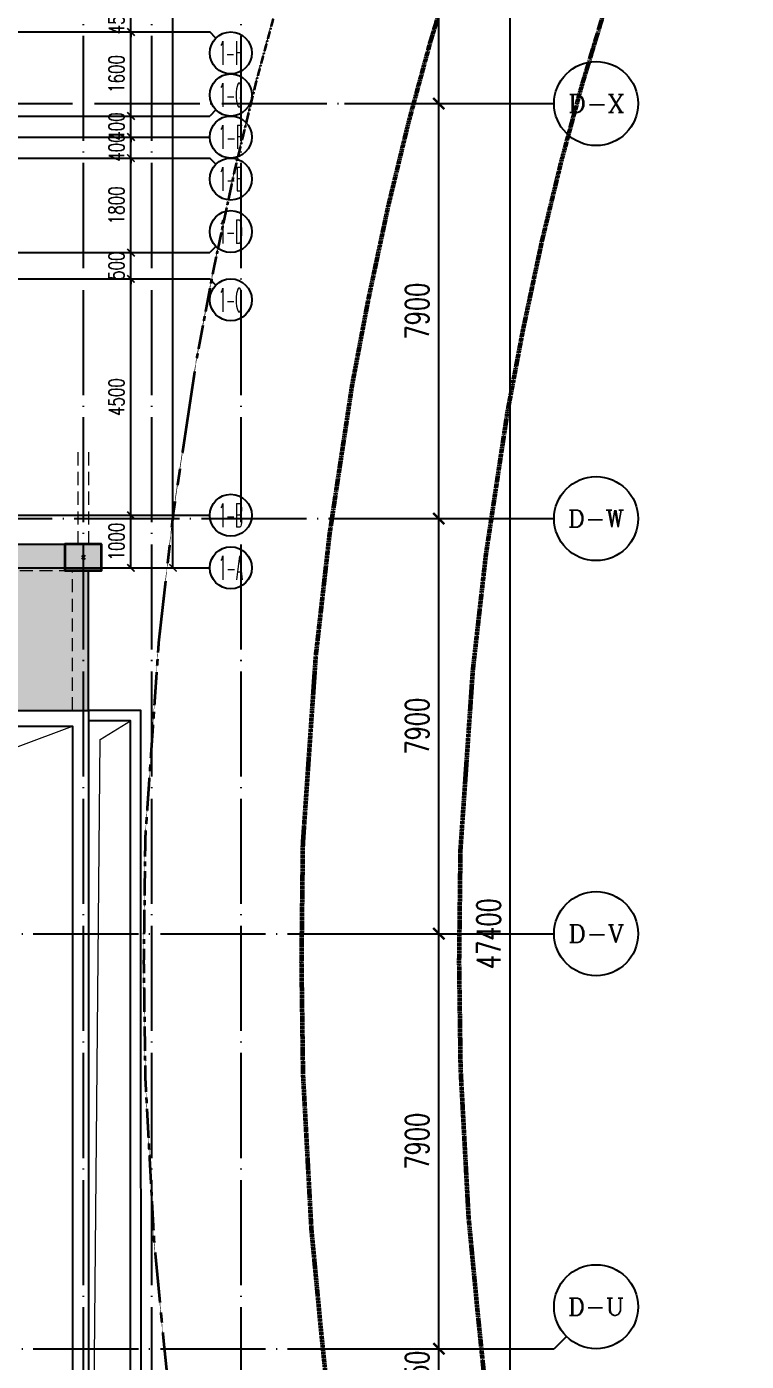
# Model space of a CAD drawing. Header units: millimetres. Extents: x 1089227 to 13101469, y 618865 to 10240562.
# Drawn here: x 2867806 to 2881501, y 4905873 to 4931275 of the extents above; entities that cross this region are included whole.
import ezdxf
from ezdxf.enums import TextEntityAlignment as Align

# ---------------------------------------------------------------- set-up
doc = ezdxf.new("R2010")
doc.units = ezdxf.units.MM
doc.header["$LTSCALE"] = 1000
doc.header["$PDMODE"] = 3
doc.header["$PDSIZE"] = 200
for name, pattern in [('A09-G-CTRL-用地红线+建筑退线_设计区$0$A02-G-MAIN-用地红线+退线_设计区$0$Redline1', [20, 10, -2, 2, -2, 2, -2]), ('A09-G-CTRL-用地红线+建筑退线_设计区$0$Controlline1', [12.8, 8, -1.6, 1.6, -1.6]), ('DOTE', [2.42, 2, -0.2, 0.02, -0.2]), ('HIDDEN', [0.375, 0.25, -0.125])]:
    doc.linetypes.add(name, pattern=pattern)
doc.layers.get('0').update_dxf_attribs({"linetype": 'CONTINUOUS'})
doc.layers.get('Defpoints').update_dxf_attribs({"linetype": 'CONTINUOUS'})
for name, color, linetype in [('.', 3, 'CONTINUOUS'), ('AXIS', 3, 'CONTINUOUS'), ('AXIS_TEXT', 7, 'CONTINUOUS'), ('DOTE', 1, 'DOTE'), ('LWK-轴线-编号', 7, 'CONTINUOUS'), ('PUB_DIM', 3, 'CONTINUOUS'), ('WALL-POOL', 31, 'CONTINUOUS'), ('单形心', 4, 'CONTINUOUS'), ('降板范围', 7, 'CONTINUOUS')]:
    doc.layers.add(name, color=color, linetype=linetype)
for name, color, linetype, lineweight in [('A09-G-CTRL-用地红线+建筑退线_设计区$0$Z-REDL(用地红线)', 10, 'CONTINUOUS', 60), ('A09-G-CTRL-用地红线+建筑退线_设计区$0$Z-REDL-CTRL(建筑控制线)', 40, 'CONTINUOUS', 35), ('S-BEAM-DASH', 4, 'HIDDEN', 0), ('S-COLU', 30, 'CONTINUOUS', 0), ('S-HOLE', 11, 'CONTINUOUS', 0)]:
    doc.layers.add(name, color=color, linetype=linetype, lineweight=lineweight)
doc.styles.add('_TCH_AXIS', font='COMPLEX', dxfattribs={"bigfont": 'AllInOneBig.shx'})
doc.styles.add('_TCH_DIM_T3', font='SIMPLEX', dxfattribs={"width": 0.705882, "bigfont": 'AllInOneBig.shx'})
doc.styles.add('COMPLEX', font='COMPLEX', dxfattribs={"bigfont": 'AllInOneBig.shx'})
doc.dimstyles.new('_TCH_ARCH&&100', dxfattribs={"dimtxt": 297.5, "dimasz": 100, "dimexe": 250, "dimexo": 300, "dimgap": 126.25, "dimtad": 1, "dimdec": 0, "dimzin": 0, "dimdsep": 46, "dimtxsty": '_TCH_DIM_T3', "dimblk": 'ARCHTICK', "dimcen": 0.09, "dimclrt": 7, "dimazin": 2, "dimtfac": 1, "dimtdec": 0, "dimtix": 1, "dimtmove": 2, "dimatfit": 3, "dimfxl": 0, "dimtolj": 1, "dimtzin": 0, "dimarcsym": 0})
doc.dimstyles.new('_TCH_ARCH&&150', dxfattribs={"dimtxt": 446.25, "dimasz": 150, "dimexe": 375, "dimexo": 450, "dimgap": 189.375, "dimtad": 1, "dimdec": 0, "dimzin": 0, "dimdsep": 46, "dimtxsty": '_TCH_DIM_T3', "dimblk": 'ARCHTICK', "dimcen": 0.09, "dimclrt": 7, "dimazin": 2, "dimtfac": 1, "dimtdec": 0, "dimtix": 1, "dimtmove": 2, "dimatfit": 3, "dimfxl": 0, "dimtolj": 1, "dimtzin": 0, "dimarcsym": 0})

# ---------------------------------------------------------------- blocks, each defined once
blk = doc.blocks.new('0323最综用地红线')
at = {"layer": 'A09-G-CTRL-用地红线+建筑退线_设计区$0$Z-REDL(用地红线)', "color": 1, "linetype": 'A09-G-CTRL-用地红线+建筑退线_设计区$0$A02-G-MAIN-用地红线+退线_设计区$0$Redline1', "ltscale": 0.0005}
for points in [[(8341278, 3653371), (8340462, 3651462), (8340004, 3650329), (8339215, 3648197), (8338482, 3645999), (8338065, 3644619), (8337678, 3643190), (8337310, 3641674), (8336945, 3639961), (8336653, 3638416), (8336242, 3635695), (8335994, 3633500), (8335758, 3630075), (8335733, 3627948), (8335761, 3625910), (8335913, 3623090), (8336084, 3621295), (8336291, 3619275), (8336618, 3616287), (8337494, 3608020), (8338970, 3602117), (8340239, 3597081), (8341550, 3591838), (8335781, 3582877)], [(8352118, 3682597), (8339196, 3655957), (8338547, 3654614), (8337692, 3652614), (8337206, 3651412), (8336385, 3649193), (8335622, 3646907), (8335181, 3645444), (8334772, 3643936), (8334385, 3642340), (8334004, 3640553), (8333695, 3638919), (8333267, 3636087), (8333005, 3633771), (8332759, 3630196), (8332733, 3627945), (8332762, 3625809), (8332921, 3622867), (8333098, 3621000), (8333308, 3618959)]]:
    blk.add_lwpolyline(points, dxfattribs=at)
at = {"layer": 'A09-G-CTRL-用地红线+建筑退线_设计区$0$Z-REDL-CTRL(建筑控制线)', "linetype": 'A09-G-CTRL-用地红线+建筑退线_设计区$0$Controlline1', "ltscale": 0.0005, "flags": 128}
blk.add_lwpolyline([(8299567, 3686108), (8326626, 3675265), (8336400, 3687495), (8338983, 3690878), (8341712, 3688883), (8341724, 3688834), (8348492, 3681996), (8336495, 3657264), (8335815, 3655857), (8334921, 3653765), (8334408, 3652495), (8333554, 3650188), (8332762, 3647815), (8332296, 3646270), (8331866, 3644682), (8331460, 3643007), (8331063, 3641145), (8330737, 3639422), (8330293, 3636480), (8330017, 3634043), (8329761, 3630317), (8329732, 3627942), (8329763, 3625708), (8329928, 3622644), (8330113, 3620704), (8330325, 3618642), (8330653, 3615645), (8331572, 3606971), (8333151, 3600656), (8334420, 3595620), (8335099, 3592902), (8332162, 3588340), (8329462, 3587873), (8325135, 3587049), (8322510, 3586515), (8319525, 3585891), (8317926, 3585544), (8316578, 3585249), (8315535, 3585011), (8313300, 3584499), (8310791, 3583894), (8309251, 3583537), (8305740, 3582637), (8303918, 3582156), (8302104, 3581668), (8299703, 3581012), (8297227, 3580315), (8295056, 3579682), (8292998, 3579074), (8290643, 3578358), (8288572, 3577710), (8287591, 3577398), (8286161, 3576940), (8284503, 3576401), (8282624, 3575767), (8281086, 3575247), (8278146, 3574222), (8273894, 3572680), (8272471, 3572149), (8271089, 3571640), (8267888, 3570407), (8264331, 3569000), (8260702, 3567515), (8258549, 3566609), (8254947, 3565066), (8252185, 3563832), (8250834, 3563232), (8249176, 3562470), (8247994, 3561930), (8245505, 3560754), (8242980, 3559544), (8239801, 3558013), (8237959, 3557076), (8235838, 3555996), (8233384, 3554698), (8228450, 3552051), (8226178, 3550787), (8222141, 3548504), (8215629, 3544667), (8213710, 3543497), (8193657, 3531175), (8180322, 3522990), (8166408, 3514440), (8156991, 3508658), (8151138, 3505062), (8142685, 3507267), (8121171, 3545747), (8120724, 3546549), (8120233, 3547383), (8119272, 3548967), (8118108, 3550752), (8117067, 3552244), (8115806, 3553970), (8115672, 3554140), (8146431, 3575790), (8162146, 3587599), (8162295, 3588125), (8199863, 3615253), (8204215, 3618404), (8231584, 3638167), (8260590, 3655826), (8295376, 3680010)], close=True, dxfattribs=at)
blk = doc.blocks.new('_ArchTick')
at = {"color": 0, "linetype": 'ByBlock', "const_width": 0.3}
blk.add_lwpolyline([(-0.71, -0.71), (0.71, 0.71)], dxfattribs=at)
blk = doc.blocks.new('*D294')
at = {"layer": 'AXIS', "color": 0, "lineweight": -2, "transparency": 16777216}
for p, q in [((-7567, 132263), (-5041, 132263)), ((-5291, 95763), (-5291, 132263)), ((-7567, 95763), (-5041, 95763))]:
    blk.add_line(p, q, dxfattribs=at)
at = {"layer": 'Defpoints', "color": 0, "transparency": 16777216}
for p in [(-7867, 132263), (-5291, 132263), (-7867, 95763)]:
    blk.add_point(p, dxfattribs=at)
at = {"layer": 'AXIS', "color": 0, "lineweight": -2, "transparency": 16777216, "xscale": 100, "yscale": 100, "zscale": 100}
for p, rotation in [((-5291, 132263), 90), ((-5291, 95763), 270)]:
    blk.add_blockref('_ArchTick', p, dxfattribs=dict(at, rotation=rotation))
at = {"layer": 'AXIS', "color": 7, "transparency": 16777216, "insert": (-5566, 114013), "char_height": 297.5, "attachment_point": 5, "rotation": 90, "style": '_TCH_DIM_T3'}
blk.add_mtext('\\A1;36500', dxfattribs=at)
blk = doc.blocks.new('*D295')
at = {"layer": 'AXIS', "color": 0, "lineweight": -2, "transparency": 16777216}
for p, q in [((-7567, 96763), (-5841, 96763)), ((-6091, 95763), (-6091, 96763)), ((-7567, 95763), (-5841, 95763))]:
    blk.add_line(p, q, dxfattribs=at)
at = {"layer": 'Defpoints', "color": 0, "transparency": 16777216}
for p in [(-7867, 96763), (-6091, 96763), (-7867, 95763)]:
    blk.add_point(p, dxfattribs=at)
at = {"layer": 'AXIS', "color": 0, "lineweight": -2, "transparency": 16777216, "xscale": 100, "yscale": 100, "zscale": 100}
for p, rotation in [((-6091, 96763), 90), ((-6091, 95763), 270)]:
    blk.add_blockref('_ArchTick', p, dxfattribs=dict(at, rotation=rotation))
at = {"layer": 'AXIS', "color": 7, "transparency": 16777216, "insert": (-6366, 96263), "char_height": 297.5, "attachment_point": 5, "rotation": 90, "style": '_TCH_DIM_T3'}
blk.add_mtext('\\A1;1000', dxfattribs=at)
blk = doc.blocks.new('*D296')
at = {"layer": 'AXIS', "color": 0, "lineweight": -2, "transparency": 16777216}
for p, q in [((-7567, 101263), (-5841, 101263)), ((-6091, 96763), (-6091, 101263)), ((-7567, 96763), (-5841, 96763))]:
    blk.add_line(p, q, dxfattribs=at)
at = {"layer": 'Defpoints', "color": 0, "transparency": 16777216}
for p in [(-7867, 101263), (-6091, 101263), (-7867, 96763)]:
    blk.add_point(p, dxfattribs=at)
at = {"layer": 'AXIS', "color": 0, "lineweight": -2, "transparency": 16777216, "xscale": 100, "yscale": 100, "zscale": 100}
for p, rotation in [((-6091, 101263), 90), ((-6091, 96763), 270)]:
    blk.add_blockref('_ArchTick', p, dxfattribs=dict(at, rotation=rotation))
at = {"layer": 'AXIS', "color": 7, "transparency": 16777216, "insert": (-6366, 99013), "char_height": 297.5, "attachment_point": 5, "rotation": 90, "style": '_TCH_DIM_T3'}
blk.add_mtext('\\A1;4500', dxfattribs=at)
blk = doc.blocks.new('*D297')
at = {"layer": 'AXIS', "color": 0, "lineweight": -2, "transparency": 16777216}
for p, q in [((-7567, 101763), (-5841, 101763)), ((-6091, 101763), (-6091, 101863)), ((-6091, 101263), (-6091, 101763)), ((-7567, 101263), (-5841, 101263)), ((-6091, 101263), (-6091, 101163))]:
    blk.add_line(p, q, dxfattribs=at)
at = {"layer": 'Defpoints', "color": 0, "transparency": 16777216}
for p in [(-7867, 101763), (-6091, 101763), (-7867, 101263)]:
    blk.add_point(p, dxfattribs=at)
at = {"layer": 'AXIS', "color": 0, "lineweight": -2, "transparency": 16777216, "xscale": 100, "yscale": 100, "zscale": 100}
for p, rotation in [((-6091, 101763), 270), ((-6091, 101263), 90)]:
    blk.add_blockref('_ArchTick', p, dxfattribs=dict(at, rotation=rotation))
at = {"layer": 'AXIS', "color": 7, "transparency": 16777216, "insert": (-6366, 101513), "char_height": 297.5, "attachment_point": 5, "rotation": 90, "style": '_TCH_DIM_T3'}
blk.add_mtext('\\A1;500', dxfattribs=at)
blk = doc.blocks.new('*D298')
at = {"layer": 'AXIS', "color": 0, "lineweight": -2, "transparency": 16777216}
for p, q in [((-7567, 103563), (-5841, 103563)), ((-6091, 101763), (-6091, 103563)), ((-7567, 101763), (-5841, 101763))]:
    blk.add_line(p, q, dxfattribs=at)
at = {"layer": 'Defpoints', "color": 0, "transparency": 16777216}
for p in [(-7867, 103563), (-6091, 103563), (-7867, 101763)]:
    blk.add_point(p, dxfattribs=at)
at = {"layer": 'AXIS', "color": 0, "lineweight": -2, "transparency": 16777216, "xscale": 100, "yscale": 100, "zscale": 100}
for p, rotation in [((-6091, 103563), 90), ((-6091, 101763), 270)]:
    blk.add_blockref('_ArchTick', p, dxfattribs=dict(at, rotation=rotation))
at = {"layer": 'AXIS', "color": 7, "transparency": 16777216, "insert": (-6366, 102663), "char_height": 297.5, "attachment_point": 5, "rotation": 90, "style": '_TCH_DIM_T3'}
blk.add_mtext('\\A1;1800', dxfattribs=at)
blk = doc.blocks.new('*D299')
at = {"layer": 'AXIS', "color": 0, "lineweight": -2, "transparency": 16777216}
for p, q in [((-7567, 103963), (-5841, 103963)), ((-6091, 103963), (-6091, 104063)), ((-6091, 103563), (-6091, 103963)), ((-7567, 103563), (-5841, 103563)), ((-6091, 103563), (-6091, 103463))]:
    blk.add_line(p, q, dxfattribs=at)
at = {"layer": 'Defpoints', "color": 0, "transparency": 16777216}
for p in [(-7867, 103963), (-6091, 103963), (-7867, 103563)]:
    blk.add_point(p, dxfattribs=at)
at = {"layer": 'AXIS', "color": 0, "lineweight": -2, "transparency": 16777216, "xscale": 100, "yscale": 100, "zscale": 100}
for p, rotation in [((-6091, 103963), 270), ((-6091, 103563), 90)]:
    blk.add_blockref('_ArchTick', p, dxfattribs=dict(at, rotation=rotation))
at = {"layer": 'AXIS', "color": 7, "transparency": 16777216, "insert": (-6366, 103763), "char_height": 297.5, "attachment_point": 5, "rotation": 90, "style": '_TCH_DIM_T3'}
blk.add_mtext('\\A1;400', dxfattribs=at)
blk = doc.blocks.new('*D300')
at = {"layer": 'AXIS', "color": 0, "lineweight": -2, "transparency": 16777216}
for p, q in [((-6091, 104363), (-6091, 104463)), ((-7567, 104363), (-5841, 104363)), ((-6091, 103963), (-6091, 104363)), ((-7567, 103963), (-5841, 103963)), ((-6091, 103963), (-6091, 103863))]:
    blk.add_line(p, q, dxfattribs=at)
at = {"layer": 'Defpoints', "color": 0, "transparency": 16777216}
for p in [(-7867, 104363), (-6091, 104363), (-7867, 103963)]:
    blk.add_point(p, dxfattribs=at)
at = {"layer": 'AXIS', "color": 0, "lineweight": -2, "transparency": 16777216, "xscale": 100, "yscale": 100, "zscale": 100}
for p, rotation in [((-6091, 104363), 270), ((-6091, 103963), 90)]:
    blk.add_blockref('_ArchTick', p, dxfattribs=dict(at, rotation=rotation))
at = {"layer": 'AXIS', "color": 7, "transparency": 16777216, "insert": (-6366, 104163), "char_height": 297.5, "attachment_point": 5, "rotation": 90, "style": '_TCH_DIM_T3'}
blk.add_mtext('\\A1;400', dxfattribs=at)
blk = doc.blocks.new('*D301')
at = {"layer": 'AXIS', "color": 0, "lineweight": -2, "transparency": 16777216}
for p, q in [((-7567, 105963), (-5841, 105963)), ((-6091, 104363), (-6091, 105963)), ((-7567, 104363), (-5841, 104363))]:
    blk.add_line(p, q, dxfattribs=at)
at = {"layer": 'Defpoints', "color": 0, "transparency": 16777216}
for p in [(-7867, 105963), (-6091, 105963), (-7867, 104363)]:
    blk.add_point(p, dxfattribs=at)
at = {"layer": 'AXIS', "color": 0, "lineweight": -2, "transparency": 16777216, "xscale": 100, "yscale": 100, "zscale": 100}
for p, rotation in [((-6091, 105963), 90), ((-6091, 104363), 270)]:
    blk.add_blockref('_ArchTick', p, dxfattribs=dict(at, rotation=rotation))
at = {"layer": 'AXIS', "color": 7, "transparency": 16777216, "insert": (-6366, 105163), "char_height": 297.5, "attachment_point": 5, "rotation": 90, "style": '_TCH_DIM_T3'}
blk.add_mtext('\\A1;1600', dxfattribs=at)
blk = doc.blocks.new('*D302')
at = {"layer": 'AXIS', "color": 0, "lineweight": -2, "transparency": 16777216}
for p, q in [((-6091, 106413), (-6091, 106513)), ((-7567, 106413), (-5841, 106413)), ((-6091, 105963), (-6091, 106413)), ((-7567, 105963), (-5841, 105963)), ((-6091, 105963), (-6091, 105863))]:
    blk.add_line(p, q, dxfattribs=at)
at = {"layer": 'Defpoints', "color": 0, "transparency": 16777216}
for p in [(-7867, 106413), (-6091, 106413), (-7867, 105963)]:
    blk.add_point(p, dxfattribs=at)
at = {"layer": 'AXIS', "color": 0, "lineweight": -2, "transparency": 16777216, "xscale": 100, "yscale": 100, "zscale": 100}
for p, rotation in [((-6091, 106413), 270), ((-6091, 105963), 90)]:
    blk.add_blockref('_ArchTick', p, dxfattribs=dict(at, rotation=rotation))
at = {"layer": 'AXIS', "color": 7, "transparency": 16777216, "insert": (-6366, 106188), "char_height": 297.5, "attachment_point": 5, "rotation": 90, "style": '_TCH_DIM_T3'}
blk.add_mtext('\\A1;450', dxfattribs=at)
blk = doc.blocks.new('_AXISO')
blk.add_circle((0, 0), 0.5)
at = {"layer": 'AXIS_TEXT', "style": 'COMPLEX', "width": 1.041667}
blk.add_attdef('A', text='', height=0.56, dxfattribs=at).set_placement((-0.25, -0.28), (0.25, -0.28), align=Align.FIT)
blk = doc.blocks.new('*D525')
at = {"layer": 'Defpoints', "color": 0, "transparency": 16777216}
for p in [(-408, 80900), (-232, 80900), (-408, 79750)]:
    blk.add_point(p, dxfattribs=at)
at = {"layer": 'PUB_DIM', "color": 0, "lineweight": -2, "transparency": 16777216}
for p, q in [((-232, 80900), (-232, 81050)), ((-232, 79750), (-232, 80900)), ((42, 80900), (143, 80900)), ((-232, 79750), (-232, 79600)), ((42, 79750), (143, 79750))]:
    blk.add_line(p, q, dxfattribs=at)
at = {"layer": 'PUB_DIM', "color": 0, "lineweight": -2, "transparency": 16777216, "xscale": 150, "yscale": 150, "zscale": 150}
for p, rotation in [((-232, 80900), 270), ((-232, 79750), 90)]:
    blk.add_blockref('_ArchTick', p, dxfattribs=dict(at, rotation=rotation))
at = {"layer": 'PUB_DIM', "color": 7, "transparency": 16777216, "insert": (-644, 80325), "char_height": 446.2, "attachment_point": 5, "rotation": 90, "style": '_TCH_DIM_T3'}
blk.add_mtext('\\A1;1150', dxfattribs=at)
blk = doc.blocks.new('*D526')
at = {"layer": 'Defpoints', "color": 0, "transparency": 16777216}
for p in [(-408, 88800), (-232, 88800), (-408, 80900)]:
    blk.add_point(p, dxfattribs=at)
at = {"layer": 'PUB_DIM', "color": 0, "lineweight": -2, "transparency": 16777216}
for p, q in [((-232, 80900), (-232, 88800)), ((42, 88800), (143, 88800)), ((42, 80900), (143, 80900))]:
    blk.add_line(p, q, dxfattribs=at)
at = {"layer": 'PUB_DIM', "color": 0, "lineweight": -2, "transparency": 16777216, "xscale": 150, "yscale": 150, "zscale": 150}
for p, rotation in [((-232, 88800), 90), ((-232, 80900), 270)]:
    blk.add_blockref('_ArchTick', p, dxfattribs=dict(at, rotation=rotation))
at = {"layer": 'PUB_DIM', "color": 7, "transparency": 16777216, "insert": (-644, 84850), "char_height": 446.2, "attachment_point": 5, "rotation": 90, "style": '_TCH_DIM_T3'}
blk.add_mtext('\\A1;7900', dxfattribs=at)
blk = doc.blocks.new('*D527')
at = {"layer": 'Defpoints', "color": 0, "transparency": 16777216}
for p in [(-408, 96700), (-232, 96700), (-408, 88800)]:
    blk.add_point(p, dxfattribs=at)
at = {"layer": 'PUB_DIM', "color": 0, "lineweight": -2, "transparency": 16777216}
for p, q in [((-232, 88800), (-232, 96700)), ((42, 96700), (143, 96700)), ((42, 88800), (143, 88800))]:
    blk.add_line(p, q, dxfattribs=at)
at = {"layer": 'PUB_DIM', "color": 0, "lineweight": -2, "transparency": 16777216, "xscale": 150, "yscale": 150, "zscale": 150}
for p, rotation in [((-232, 96700), 90), ((-232, 88800), 270)]:
    blk.add_blockref('_ArchTick', p, dxfattribs=dict(at, rotation=rotation))
at = {"layer": 'PUB_DIM', "color": 7, "transparency": 16777216, "insert": (-644, 92750), "char_height": 446.2, "attachment_point": 5, "rotation": 90, "style": '_TCH_DIM_T3'}
blk.add_mtext('\\A1;7900', dxfattribs=at)
blk = doc.blocks.new('*D528')
at = {"layer": 'Defpoints', "color": 0, "transparency": 16777216}
for p in [(-408, 104600), (-232, 104600), (-408, 96700)]:
    blk.add_point(p, dxfattribs=at)
at = {"layer": 'PUB_DIM', "color": 0, "lineweight": -2, "transparency": 16777216}
for p, q in [((-232, 96700), (-232, 104600)), ((42, 104600), (143, 104600)), ((42, 96700), (143, 96700))]:
    blk.add_line(p, q, dxfattribs=at)
at = {"layer": 'PUB_DIM', "color": 0, "lineweight": -2, "transparency": 16777216, "xscale": 150, "yscale": 150, "zscale": 150}
for p, rotation in [((-232, 104600), 90), ((-232, 96700), 270)]:
    blk.add_blockref('_ArchTick', p, dxfattribs=dict(at, rotation=rotation))
at = {"layer": 'PUB_DIM', "color": 7, "transparency": 16777216, "insert": (-644, 100650), "char_height": 446.2, "attachment_point": 5, "rotation": 90, "style": '_TCH_DIM_T3'}
blk.add_mtext('\\A1;7900', dxfattribs=at)
blk = doc.blocks.new('*D529')
at = {"layer": 'Defpoints', "color": 0, "transparency": 16777216}
for p in [(-408, 112500), (-232, 112500), (-408, 104600)]:
    blk.add_point(p, dxfattribs=at)
at = {"layer": 'PUB_DIM', "color": 0, "lineweight": -2, "transparency": 16777216}
for p, q in [((-232, 104600), (-232, 112500)), ((42, 112500), (143, 112500)), ((42, 104600), (143, 104600))]:
    blk.add_line(p, q, dxfattribs=at)
at = {"layer": 'PUB_DIM', "color": 0, "lineweight": -2, "transparency": 16777216, "xscale": 150, "yscale": 150, "zscale": 150}
for p, rotation in [((-232, 112500), 90), ((-232, 104600), 270)]:
    blk.add_blockref('_ArchTick', p, dxfattribs=dict(at, rotation=rotation))
at = {"layer": 'PUB_DIM', "color": 7, "transparency": 16777216, "insert": (-644, 108550), "char_height": 446.2, "attachment_point": 5, "rotation": 90, "style": '_TCH_DIM_T3'}
blk.add_mtext('\\A1;7900', dxfattribs=at)
blk = doc.blocks.new('*D398')
at = {"layer": 'Defpoints', "color": 0, "transparency": 16777216}
for p in [(-2027, 112500), (1129, 112500), (-2027, 65100)]:
    blk.add_point(p, dxfattribs=at)
at = {"layer": 'PUB_DIM', "color": 0, "lineweight": -2, "transparency": 16777216}
for p, q in [((-1577, 112500), (1504, 112500)), ((1129, 65100), (1129, 112500)), ((-1577, 65100), (1504, 65100))]:
    blk.add_line(p, q, dxfattribs=at)
at = {"layer": 'PUB_DIM', "color": 0, "lineweight": -2, "transparency": 16777216, "xscale": 150, "yscale": 150, "zscale": 150}
for p, rotation in [((1129, 112500), 90), ((1129, 65100), 270)]:
    blk.add_blockref('_ArchTick', p, dxfattribs=dict(at, rotation=rotation))
at = {"layer": 'PUB_DIM', "color": 7, "transparency": 16777216, "insert": (717, 88800), "char_height": 446.2, "attachment_point": 5, "rotation": 90, "style": '_TCH_DIM_T3'}
blk.add_mtext('\\A1;47400', dxfattribs=at)
blk = doc.blocks.new('BANWANG_XINGXIN')
at = {"color": 0}
for points in [[(0.71, 0.71), (-0.71, -0.71)], [(-0.71, 0.71), (0.71, -0.71)]]:
    blk.add_lwpolyline(points, dxfattribs=at)
blk = doc.blocks.new('1F柱网-0808')
at = {"layer": 'S-COLU', "lineweight": 35}
blk.add_lwpolyline([(178164, 148905), (177464, 148905), (177464, 148405), (178164, 148405)], close=True, dxfattribs=at)
at = {"layer": '单形心', "xscale": 50, "yscale": 50, "zscale": 50}
blk.add_blockref('BANWANG_XINGXIN', (177814, 148655), dxfattribs=at)
blk = doc.blocks.new('2FJGBZ')
at = {"layer": '.'}
h = blk.add_hatch(dxfattribs=at)
h.set_pattern_fill('CROSS', color=256, scale=50, style=0)
h.set_pattern_definition([(0, (-7272583.12, -5076572.44), (317.5, 317.5), [158.75, -476.25]), (90, (-7272503.75, -5076651.8), (-317.5, 317.5), [158.75, -476.25])])
h.paths.add_polyline_path([(162513, 147557), (162513, 145743), (166463, 145743), (166463, 120293), (165663, 120293), (165663, 111793), (166463, 111793), (166463, 110560), (165163, 108160), (165163, 103543), (166163, 103543), (166163, 107907), (167963, 111230), (167963, 120293), (167463, 120293), (167463, 145743), (177913, 145743), (177913, 148404), (178164, 148404), (178164, 148905), (177464, 148905), (177218, 148904), (176230, 148904), (176230, 147557)])
at = {"layer": 'S-BEAM-DASH'}
for p, q in [((172230, 148904), (177464, 148904)), ((176230, 148404), (177463, 148404)), ((177613, 145743), (177613, 148404))]:
    blk.add_line(p, q, dxfattribs=at)
at = {"layer": 'S-BEAM-DASH', "linetype": 'Continuous'}
for p, q in [((176230, 148904), (177463, 148904)), ((177913, 145743), (177913, 148404))]:
    blk.add_line(p, q, dxfattribs=at)
at = {"layer": 'S-HOLE'}
for points in [[(167763, 120593), (170213, 142676), (177613, 145443)], [(177913, 120969), (178134, 145188), (178713, 145543)]]:
    blk.add_lwpolyline(points, dxfattribs=at)
at = {"layer": 'WALL-POOL'}
for points in [[(167463, 145743), (177913, 145743), (177913, 120729, -0.14225), (176413, 120293), (167463, 120293), (167463, 145743)], [(177913, 120729), (177913, 120729, 0.256831), (179213, 123093), (179213, 127543), (178915, 127543), (178913, 145743), (177913, 145743)], [(177913, 120969, 0.243658), (179013, 123093), (179013, 127343), (178715, 127343), (178713, 145543), (177913, 145543)]]:
    blk.add_lwpolyline(points, format="xyb", dxfattribs=at)
blk.add_lwpolyline([(167763, 145443), (177613, 145443), (177613, 120900, -0.125781), (176413, 120593), (167763, 120593)], format="xyb", close=True, dxfattribs=at)
at = {"layer": '降板范围'}
blk.add_lwpolyline([(167463, 120293), (167463, 145743), (177913, 145743), (177913, 148404), (178164, 148404), (178164, 148905), (177464, 148905), (177218, 148904), (176230, 148904), (176230, 147557), (162513, 147557)], dxfattribs=at)
blk.add_blockref('1F柱网-0808', (0, 0))
blk = doc.blocks.new('塔楼轴网260428')
at = {"layer": 'AXIS'}
for p, q in [((-7867.2, 105963.5), (-4590.7, 105963.5)), ((-4473.5, 105846.3), (-4590.7, 105963.5)), ((-4473.5, 104480.6), (-4590.7, 104363.5)), ((-7867.2, 104363.5), (-4590.7, 104363.5)), ((-7867.2, 103963.5), (-4590.7, 103963.5)), ((-7867.2, 103563.5), (-4590.7, 103563.5)), ((-4473.5, 103446.3), (-4590.7, 103563.5)), ((-4473.5, 101880.6), (-4590.7, 101763.5)), ((-7867.2, 101763.5), (-4590.7, 101763.5)), ((-7867.2, 101263.5), (-4590.7, 101263.5)), ((-4473.5, 101146.3), (-4590.7, 101263.5)), ((-7867.2, 96763.5), (-4590.7, 96763.5)), ((-7867.2, 95763.5), (-4590.7, 95763.5))]:
    blk.add_line(p, q, dxfattribs=at)
at = {"layer": 'DOTE', "color": 14}
for p, q in [((-41200.7, 105963.5), (-7867.2, 105963.5)), ((-41200.7, 104363.5), (-7867.2, 104363.5)), ((-41200.7, 103963.5), (-7867.2, 103963.5)), ((-41200.7, 103563.5), (-7867.2, 103563.5)), ((-41200.7, 101763.5), (-7867.2, 101763.5)), ((-41200.7, 101263.5), (-7867.2, 101263.5)), ((-41200.7, 96763.5), (-7867.2, 96763.5)), ((-41200.7, 95763.5), (-7867.2, 95763.5))]:
    blk.add_line(p, q, dxfattribs=at)
at = {"layer": 'AXIS'}
ref = blk.add_blockref('_AXISO', (-4190.7, 105563.5), dxfattribs=dict(at, xscale=800, yscale=800, zscale=800))
ref.add_attrib('A', '1-H', dxfattribs={"layer": 'AXIS_TEXT', "height": 452.55, "style": '_TCH_AXIS', "width": 0.344262}).set_placement((-4416.9, 105337.2), (-3964.4, 105337.2), align=Align.FIT)
ref = blk.add_blockref('_AXISO', (-4190.7, 104763.5), dxfattribs=dict(at, xscale=800, yscale=800, zscale=800))
ref.add_attrib('A', '1-G', dxfattribs={"layer": 'AXIS_TEXT', "height": 452.55, "style": '_TCH_AXIS', "width": 0.355932}).set_placement((-4416.9, 104537.2), (-3964.4, 104537.2), align=Align.FIT)
ref = blk.add_blockref('_AXISO', (-4190.7, 103963.5), dxfattribs=dict(at, xscale=800, yscale=800, zscale=800))
ref.add_attrib('A', '1-F', dxfattribs={"layer": 'AXIS_TEXT', "height": 452.55, "style": '_TCH_AXIS', "width": 0.368421}).set_placement((-4416.9, 103737.2), (-3964.4, 103737.2), align=Align.FIT)
ref = blk.add_blockref('_AXISO', (-4190.7, 103163.5), dxfattribs=dict(at, xscale=800, yscale=800, zscale=800))
ref.add_attrib('A', '1-E', dxfattribs={"layer": 'AXIS_TEXT', "height": 452.55, "style": '_TCH_AXIS', "width": 0.368421}).set_placement((-4416.9, 102937.2), (-3964.4, 102937.2), align=Align.FIT)
ref = blk.add_blockref('_AXISO', (-4190.7, 102163.5), dxfattribs=dict(at, xscale=800, yscale=800, zscale=800))
ref.add_attrib('A', '1-D', dxfattribs={"layer": 'AXIS_TEXT', "height": 452.55, "style": '_TCH_AXIS', "width": 0.362069}).set_placement((-4416.9, 101937.2), (-3964.4, 101937.2), align=Align.FIT)
ref = blk.add_blockref('_AXISO', (-4190.7, 100863.5), dxfattribs=dict(at, xscale=800, yscale=800, zscale=800))
ref.add_attrib('A', '1-C', dxfattribs={"layer": 'AXIS_TEXT', "height": 452.55, "style": '_TCH_AXIS', "width": 0.375}).set_placement((-4416.9, 100637.2), (-3964.4, 100637.2), align=Align.FIT)
ref = blk.add_blockref('_AXISO', (-4190.7, 96763.5), dxfattribs=dict(at, xscale=800, yscale=800, zscale=800))
ref.add_attrib('A', '1-B', dxfattribs={"layer": 'AXIS_TEXT', "height": 452.55, "style": '_TCH_AXIS', "width": 0.362069}).set_placement((-4416.9, 96537.2), (-3964.4, 96537.2), align=Align.FIT)
ref = blk.add_blockref('_AXISO', (-4190.7, 95763.5), dxfattribs=dict(at, xscale=800, yscale=800, zscale=800))
ref.add_attrib('A', '1-A', dxfattribs={"layer": 'AXIS_TEXT', "height": 452.55, "style": '_TCH_AXIS', "width": 0.355932}).set_placement((-4416.9, 95537.2), (-3964.4, 95537.2), align=Align.FIT)
for p1, p2, distance, picture, middle in [((-7867.2, 95763.5), (-7867.2, 132263.5), -2576.5, '*D294', (-5565.7, 114013.5)), ((-7867.2, 105963.5), (-7867.2, 106413.5), -1776.5, '*D302', (-6365.7, 106188.5)), ((-7867.2, 104363.5), (-7867.2, 105963.5), -1776.5, '*D301', (-6365.7, 105163.5)), ((-7867.2, 103963.5), (-7867.2, 104363.5), -1776.5, '*D300', (-6365.7, 104163.5)), ((-7867.2, 103563.5), (-7867.2, 103963.5), -1776.5, '*D299', (-6365.7, 103763.5)), ((-7867.2, 101763.5), (-7867.2, 103563.5), -1776.5, '*D298', (-6365.7, 102663.5)), ((-7867.2, 101263.5), (-7867.2, 101763.5), -1776.5, '*D297', (-6365.7, 101513.5)), ((-7867.2, 96763.5), (-7867.2, 101263.5), -1776.5, '*D296', (-6365.7, 99013.5)), ((-7867.2, 95763.5), (-7867.2, 96763.5), -1776.5, '*D295', (-6365.7, 96263.5))]:
    dim = blk.add_aligned_dim(p1=p1, p2=p2, distance=distance, dimstyle='_TCH_ARCH&&100', dxfattribs=at)
    dim.commit()
    dim.dimension.update_dxf_attribs({"geometry": picture, "text_midpoint": middle})
blk = doc.blocks.new('裙房轴网260428')
at = {"layer": 'AXIS'}
for p, q in [((-2027.3, 104600), (1119.9, 104600)), ((-2027.3, 104600), (1962.5, 104600)), ((-2027.3, 96700), (1119.9, 96700)), ((-2027.3, 96700), (1962.5, 96700)), ((-2027.3, 88800), (1119.9, 88800)), ((-2027.3, 88800), (1962.5, 88800)), ((2196.8, 81134.3), (1962.5, 80900)), ((-2027.3, 80900), (1119.9, 80900)), ((-2027.3, 80900), (1962.5, 80900))]:
    blk.add_line(p, q, dxfattribs=at)
at = {"layer": 'DOTE', "color": 16, "linetype": 'DOTE'}
for p, q in [((-7000, 137349.7), (-7000, 37155.2)), ((-5701, 137349.7), (-5701, 38193.2)), ((-4000, 137349.7), (-4000, 38193.2)), ((-64861.9, 104600), (-1866, 104600)), ((-72509.1, 96700), (-1866, 96700)), ((-56350, 88800), (-1866, 88800)), ((-56350, 80900), (-1866, 80900))]:
    blk.add_line(p, q, dxfattribs=at)
at = {"layer": 'AXIS'}
ref = blk.add_blockref('_AXISO', (2762.5, 104600), dxfattribs=dict(at, xscale=1600, yscale=1600, zscale=1600))
ref.add_attrib('A', 'D-X', dxfattribs={"layer": 'LWK-轴线-编号', "height": 339.59, "style": '_TCH_AXIS'}).set_placement((2228.8, 104430.2), (3296.1, 104430.2), align=Align.FIT)
ref = blk.add_blockref('_AXISO', (2762.5, 96700), dxfattribs=dict(at, xscale=1600, yscale=1600, zscale=1600))
ref.add_attrib('A', 'D-W', dxfattribs={"layer": 'LWK-轴线-编号', "height": 321.83, "style": '_TCH_AXIS'}).set_placement((2226.1, 96539.1), (3298.8, 96539.1), align=Align.FIT)
ref = blk.add_blockref('_AXISO', (2762.5, 88800), dxfattribs=dict(at, xscale=1600, yscale=1600, zscale=1600))
ref.add_attrib('A', 'D-V', dxfattribs={"layer": 'LWK-轴线-编号', "height": 339.59, "style": '_TCH_AXIS'}).set_placement((2228.8, 88630.2), (3296.1, 88630.2), align=Align.FIT)
ref = blk.add_blockref('_AXISO', (2762.5, 81700), dxfattribs=dict(at, xscale=1600, yscale=1600, zscale=1600))
ref.add_attrib('A', 'D-U', dxfattribs={"layer": 'LWK-轴线-编号', "height": 330.48, "style": '_TCH_AXIS'}).set_placement((2227.4, 81534.8), (3297.5, 81534.8), align=Align.FIT)
at = {"layer": 'PUB_DIM'}
for p1, p2, distance, picture, middle in [((-2027.3, 65100), (-2027.3, 112500), -3156.6, '*D398', (716.9, 88800)), ((-408.4, 104600), (-408.4, 112500), -176.7, '*D529', (-644.1, 108550)), ((-408.4, 96700), (-408.4, 104600), -176.7, '*D528', (-644.1, 100650)), ((-408.4, 88800), (-408.4, 96700), -176.7, '*D527', (-644.1, 92750)), ((-408.4, 80900), (-408.4, 88800), -176.7, '*D526', (-644.1, 84850)), ((-408.4, 79750), (-408.4, 80900), -176.7, '*D525', (-644.1, 80325))]:
    dim = blk.add_aligned_dim(p1=p1, p2=p2, distance=distance, dimstyle='_TCH_ARCH&&150', dxfattribs=at)
    dim.commit()
    dim.dimension.update_dxf_attribs({"geometry": picture, "text_midpoint": middle})
blk = doc.blocks.new('04地块地下轴网260428')
for name in ['裙房轴网260428', '塔楼轴网260428']:
    blk.add_blockref(name, (0, 0))

msp = doc.modelspace()

# ---------------------------------------------------------------- linework, layer by layer
at = {"layer": 'S-BEAM-DASH'}
for p, q in [((2868780.956, 4923175.287), (2868780.956, 4921422.934)), ((2868980.956, 4923175.287), (2868980.956, 4921422.934))]:
    msp.add_line(p, q, dxfattribs=at)

# ---------------------------------------------------------------- block references
for name, p in [('2FJGBZ', (2691067.831, 4772518.421)), ('0323最综用地红线', (-5459700.335, 1285525.343)), ('04地块地下轴网260428', (2875880.956, 4825211.796))]:
    msp.add_blockref(name, p)

doc.saveas('drawing.dxf')
